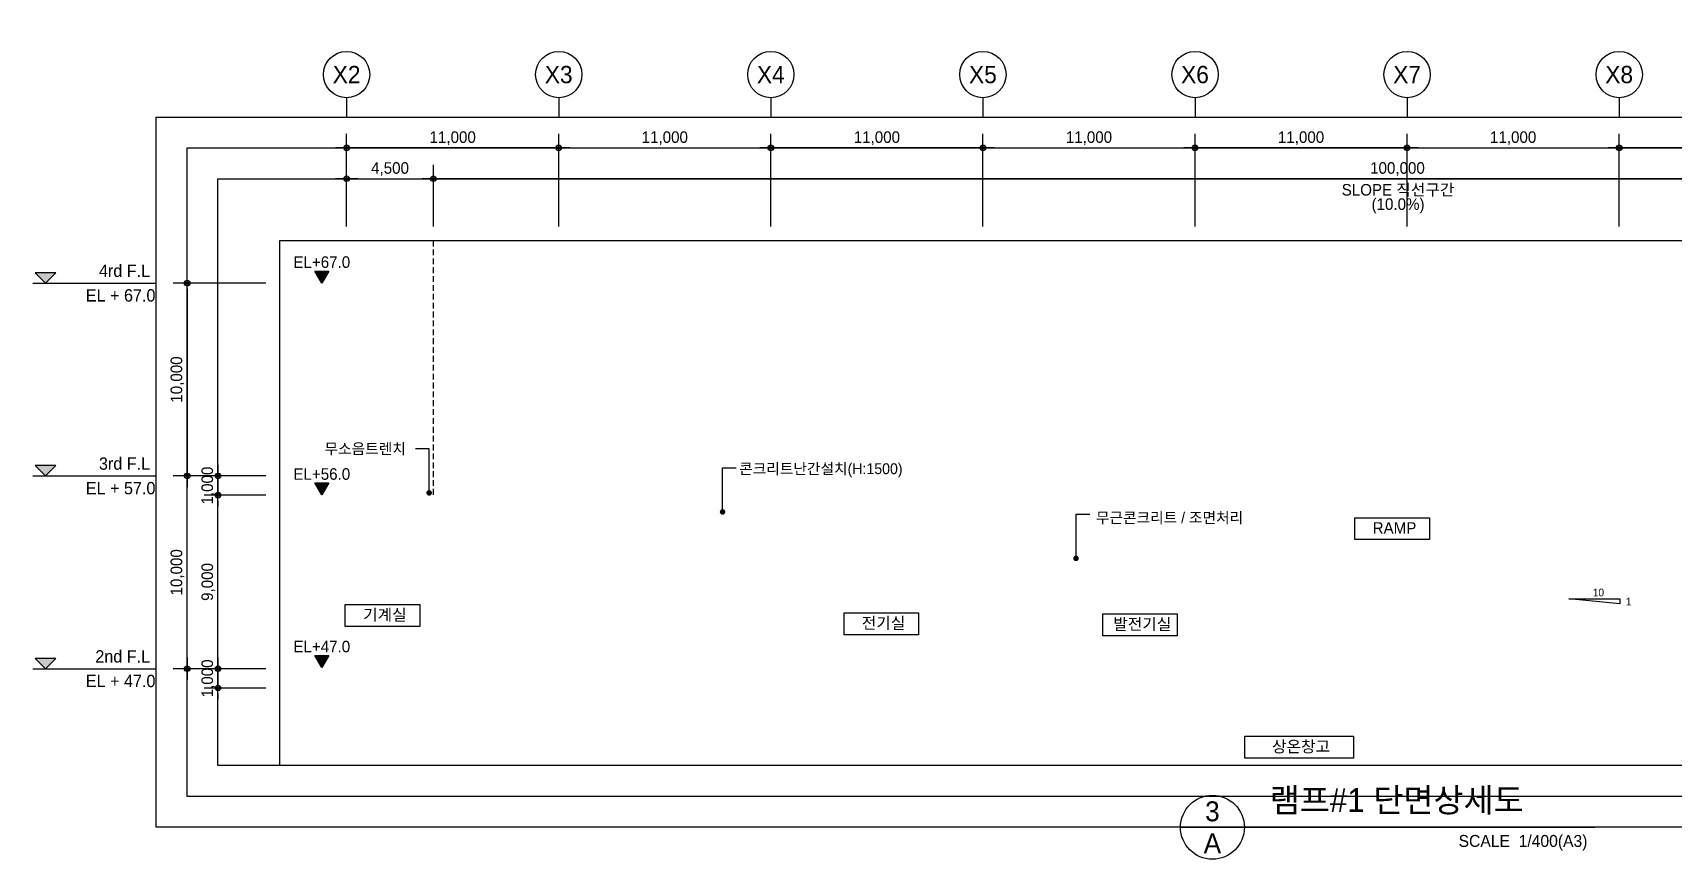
# Model space of a CAD drawing. Header units: millimetres. Extents: x 7703 to 162544, y 5826 to 112359.
# Drawn here: x 7703 to 92780, y 6283 to 49145 of the extents above; entities that cross this region are included whole.
import ezdxf
from ezdxf.enums import TextEntityAlignment as Align
from ezdxf.xclip import XClip

# ---------------------------------------------------------------- set-up
doc = ezdxf.new("R2010")
doc.units = ezdxf.units.MM
doc.header["$XCLIPFRAME"] = 2
doc.linetypes.add('CEN', pattern=[35, 30, -2, 1, -2])
doc.linetypes.add('HID', pattern=[2.3, 1.5, -0.8])
for name, color, linetype in [('$ZCDB_AUDIT_GENERATED_600D18', 7, 'Continuous'), ('4A.TEC CEN', 1, 'CEN'), ('4A.TEC DIM 1', 7, 'Continuous'), ('4A.TEC TEXT', 7, 'Continuous'), ('4A.TEC TEXT 2', 3, 'Continuous'), ('4A.TEC 심볼', 7, 'Continuous'), ('ROM', 7, 'Continuous'), ('TEX', 3, 'Continuous'), ('TEXT', 7, 'Continuous'), ('㈜SE&C TEXT', 7, 'Continuous'), ('㈜SE&C TEXT 1', 3, 'Continuous'), ('㈜SE&C 벽체 3', 4, 'Continuous'), ('㈜SE&C 심볼', 7, 'Continuous')]:
    doc.layers.add(name, color=color, linetype=linetype)
doc.layers.add('DEFPOINT', color=135, linetype='Continuous', plot=False)
doc.styles.add('ARTINT-A1.$0$돋움', font='')
doc.styles.add('GHS', font='malgun.ttf')
doc.styles.add('나눔고딕', font='')
doc.styles.add('돋움', font='')
doc.styles.add('돋음체', font='')
doc.styles.add('울릉도L', font='')
doc.styles.get('ARTINT-A1.$0$돋움').set_extended_font_data('Dotum')
doc.styles.get('나눔고딕').set_extended_font_data('Dotum')
doc.styles.get('돋움').set_extended_font_data('Dotum')
doc.styles.get('돋음체').set_extended_font_data('Dotum')
doc.styles.get('울릉도L').set_extended_font_data('Dotum')
doc.dimstyles.new('DIM_600(외부치수)', dxfattribs={"dimscale": 400, "dimtxt": 3.3, "dimasz": 1, "dimexe": 2, "dimexo": 2, "dimgap": 1, "dimtad": 1, "dimdec": 0, "dimdsep": 46, "dimlunit": 6, "dimtxsty": '나눔고딕', "dimblk1": 'DIMDOT', "dimblk2": 'DIMDOT', "dimsah": 1, "dimcen": 2.5, "dimdle": 1.5, "dimclrd": 8, "dimclre": 8, "dimclrt": 3, "dimadec": 0, "dimazin": 0, "dimtfac": 1, "dimtdec": 0, "dimtix": 1, "dimtmove": 2, "dimatfit": 3, "dimldrblk": 'DIMDOT', "dimfxl": 1, "dimtvp": 1, "dimtolj": 1, "dimtzin": 0, "dimarcsym": 0})

# ---------------------------------------------------------------- blocks, each defined once
blk = doc.blocks.new('dwgFD3B')
at = {"layer": '4A.TEC CEN', "color": 250, "ltscale": 500}
for points, elevation in [([(182307.63, -39163.16), (182307.63, -267000)], -3333.33), ([(193307.63, -39163.16), (193307.63, -267000)], -3333.33), ([(204307.63, -39163.16), (204307.63, -267000)], 1666.22), ([(215307.63, -39163.16), (215307.63, -267000)], 1666.22), ([(226307.63, -39163.16), (226307.63, -267000)], 1666.22), ([(237307.63, -39163.16), (237307.63, -267000)], 1666.22), ([(248307.63, -39163.16), (248307.63, -267000)], 1666.22)]:
    blk.add_lwpolyline(points, dxfattribs=dict(at, elevation=elevation))
blk = doc.blocks.new('DIMDOT')
at = {"color": 0}
blk.add_line((-2, 0), (2, 0), dxfattribs=at)
for radius in [0.5, 0.25]:
    blk.add_circle((0, 0), radius, dxfattribs=at)
blk = doc.blocks.new('*D54')
at = {"layer": '$ZCDB_AUDIT_GENERATED_600D18', "color": 8, "lineweight": -2, "transparency": 16777216}
for p, q in [((19787, 36161), (14987, 36161)), ((15707, 35873), (15707, 26449)), ((19787, 26161), (14987, 26161))]:
    blk.add_line(p, q, dxfattribs=at)
at = {"layer": 'Defpoints', "color": 0, "transparency": 16777216}
for p in [(20507, 36161), (15707, 26161), (20507, 26161)]:
    blk.add_point(p, dxfattribs=at)
at = {"layer": '$ZCDB_AUDIT_GENERATED_600D18', "color": 8, "lineweight": -2, "transparency": 16777216, "xscale": 288, "yscale": 288, "zscale": 288}
for p, rotation in [((15707, 36161), 90), ((15707, 26161), 270)]:
    blk.add_blockref('DIMDOT', p, dxfattribs=dict(at, rotation=rotation))
at = {"layer": '$ZCDB_AUDIT_GENERATED_600D18', "color": 3, "transparency": 16777216, "insert": (15205, 31161), "char_height": 600, "attachment_point": 5, "rotation": 90, "style": '나눔고딕'}
blk.add_mtext('\\A1;10,000', dxfattribs=at)
blk = doc.blocks.new('*D55')
at = {"layer": '$ZCDB_AUDIT_GENERATED_600D18', "color": 8, "lineweight": -2, "transparency": 16777216}
for p, q in [((17307, 26449), (17307, 26737)), ((19787, 26161), (16587, 26161)), ((17307, 26161), (17307, 25161)), ((19787, 25161), (16587, 25161)), ((17307, 24873), (17307, 24585))]:
    blk.add_line(p, q, dxfattribs=at)
at = {"layer": 'Defpoints', "color": 0, "transparency": 16777216}
for p in [(20507, 26161), (17307, 25161), (20507, 25161)]:
    blk.add_point(p, dxfattribs=at)
at = {"layer": '$ZCDB_AUDIT_GENERATED_600D18', "color": 8, "lineweight": -2, "transparency": 16777216, "xscale": 288, "yscale": 288, "zscale": 288}
for p, rotation in [((17307, 26161), 270), ((17307, 25161), 90)]:
    blk.add_blockref('DIMDOT', p, dxfattribs=dict(at, rotation=rotation))
at = {"layer": '$ZCDB_AUDIT_GENERATED_600D18', "color": 3, "transparency": 16777216, "insert": (16805, 25661), "char_height": 600, "attachment_point": 5, "rotation": 90, "style": '나눔고딕'}
blk.add_mtext('\\A1;1,000', dxfattribs=at)
blk = doc.blocks.new('*D56')
at = {"layer": '$ZCDB_AUDIT_GENERATED_600D18', "color": 8, "lineweight": -2, "transparency": 16777216}
for p, q in [((19787, 26161), (14987, 26161)), ((15707, 16449), (15707, 25873)), ((19787, 16161), (14987, 16161))]:
    blk.add_line(p, q, dxfattribs=at)
at = {"layer": 'Defpoints', "color": 0, "transparency": 16777216}
for p in [(15707, 26161), (20507, 26161), (20507, 16161)]:
    blk.add_point(p, dxfattribs=at)
at = {"layer": '$ZCDB_AUDIT_GENERATED_600D18', "color": 8, "lineweight": -2, "transparency": 16777216, "xscale": 288, "yscale": 288, "zscale": 288}
for p, rotation in [((15707, 26161), 90), ((15707, 16161), 270)]:
    blk.add_blockref('DIMDOT', p, dxfattribs=dict(at, rotation=rotation))
at = {"layer": '$ZCDB_AUDIT_GENERATED_600D18', "color": 3, "transparency": 16777216, "insert": (15205, 21161), "char_height": 600, "attachment_point": 5, "rotation": 90, "style": '나눔고딕'}
blk.add_mtext('\\A1;10,000', dxfattribs=at)
blk = doc.blocks.new('*D57')
at = {"layer": '$ZCDB_AUDIT_GENERATED_600D18', "color": 8, "lineweight": -2, "transparency": 16777216}
for p, q in [((19787, 25161), (16587, 25161)), ((17307, 16449), (17307, 24873)), ((19787, 16161), (16587, 16161))]:
    blk.add_line(p, q, dxfattribs=at)
at = {"layer": 'Defpoints', "color": 0, "transparency": 16777216}
for p in [(17307, 25161), (20507, 25161), (20507, 16161)]:
    blk.add_point(p, dxfattribs=at)
at = {"layer": '$ZCDB_AUDIT_GENERATED_600D18', "color": 8, "lineweight": -2, "transparency": 16777216, "xscale": 288, "yscale": 288, "zscale": 288}
for p, rotation in [((17307, 25161), 90), ((17307, 16161), 270)]:
    blk.add_blockref('DIMDOT', p, dxfattribs=dict(at, rotation=rotation))
at = {"layer": '$ZCDB_AUDIT_GENERATED_600D18', "color": 3, "transparency": 16777216, "insert": (16805, 20661), "char_height": 600, "attachment_point": 5, "rotation": 90, "style": '나눔고딕'}
blk.add_mtext('\\A1;9,000', dxfattribs=at)
blk = doc.blocks.new('*D58')
at = {"layer": '$ZCDB_AUDIT_GENERATED_600D18', "color": 8, "lineweight": -2, "transparency": 16777216}
for p, q in [((17307, 16449), (17307, 16737)), ((19787, 16161), (16587, 16161)), ((17307, 16161), (17307, 15161)), ((19787, 15161), (16587, 15161)), ((17307, 14873), (17307, 14585))]:
    blk.add_line(p, q, dxfattribs=at)
at = {"layer": 'Defpoints', "color": 0, "transparency": 16777216}
for p in [(20507, 16161), (17307, 15161), (20507, 15161)]:
    blk.add_point(p, dxfattribs=at)
at = {"layer": '$ZCDB_AUDIT_GENERATED_600D18', "color": 8, "lineweight": -2, "transparency": 16777216, "xscale": 288, "yscale": 288, "zscale": 288}
for p, rotation in [((17307, 16161), 270), ((17307, 15161), 90)]:
    blk.add_blockref('DIMDOT', p, dxfattribs=dict(at, rotation=rotation))
at = {"layer": '$ZCDB_AUDIT_GENERATED_600D18', "color": 3, "transparency": 16777216, "insert": (16805, 15661), "char_height": 600, "attachment_point": 5, "rotation": 90, "style": '나눔고딕'}
blk.add_mtext('\\A1;1,000', dxfattribs=at)
blk = doc.blocks.new('*D111')
at = {"layer": '$ZCDB_AUDIT_GENERATED_600D18', "color": 8, "lineweight": -2, "transparency": 16777216}
for p, q in [((23980, 39097), (23980, 42297)), ((28480, 39097), (28480, 42297)), ((24268, 41577), (28192, 41577))]:
    blk.add_line(p, q, dxfattribs=at)
at = {"layer": 'Defpoints', "color": 0, "transparency": 16777216}
for p in [(28480, 41577), (23980, 38377), (28480, 38377)]:
    blk.add_point(p, dxfattribs=at)
at = {"layer": '$ZCDB_AUDIT_GENERATED_600D18', "color": 8, "lineweight": -2, "transparency": 16777216, "xscale": 288, "yscale": 288, "zscale": 288, "rotation": 180}
blk.add_blockref('DIMDOT', (23980, 41577), dxfattribs=at)
at = {"layer": '$ZCDB_AUDIT_GENERATED_600D18', "color": 8, "lineweight": -2, "transparency": 16777216, "xscale": 288, "yscale": 288, "zscale": 288}
blk.add_blockref('DIMDOT', (28480, 41577), dxfattribs=at)
at = {"layer": '$ZCDB_AUDIT_GENERATED_600D18', "color": 3, "transparency": 16777216, "insert": (26230, 42079), "char_height": 600, "attachment_point": 5, "style": '나눔고딕'}
blk.add_mtext('\\A1;4,500', dxfattribs=at)
blk = doc.blocks.new('*D112')
at = {"layer": '$ZCDB_AUDIT_GENERATED_600D18', "color": 8, "lineweight": -2, "transparency": 16777216}
for p, q in [((23980, 39097), (23980, 43897)), ((34980, 39097), (34980, 43897)), ((34692, 43177), (24268, 43177))]:
    blk.add_line(p, q, dxfattribs=at)
at = {"layer": 'Defpoints', "color": 0, "transparency": 16777216}
for p in [(23980, 43177), (23980, 38377), (34980, 38377)]:
    blk.add_point(p, dxfattribs=at)
at = {"layer": '$ZCDB_AUDIT_GENERATED_600D18', "color": 8, "lineweight": -2, "transparency": 16777216, "xscale": 288, "yscale": 288, "zscale": 288, "rotation": 180}
blk.add_blockref('DIMDOT', (23980, 43177), dxfattribs=at)
at = {"layer": '$ZCDB_AUDIT_GENERATED_600D18', "color": 8, "lineweight": -2, "transparency": 16777216, "xscale": 288, "yscale": 288, "zscale": 288}
blk.add_blockref('DIMDOT', (34980, 43177), dxfattribs=at)
at = {"layer": '$ZCDB_AUDIT_GENERATED_600D18', "color": 3, "transparency": 16777216, "insert": (29480, 43679), "char_height": 600, "attachment_point": 5, "style": '나눔고딕'}
blk.add_mtext('\\A1;11,000', dxfattribs=at)
blk = doc.blocks.new('*D113')
at = {"layer": '$ZCDB_AUDIT_GENERATED_600D18', "color": 8, "lineweight": -2, "transparency": 16777216}
for p, q in [((34980, 39097), (34980, 43897)), ((45980, 39097), (45980, 43897)), ((35268, 43177), (45692, 43177))]:
    blk.add_line(p, q, dxfattribs=at)
at = {"layer": 'Defpoints', "color": 0, "transparency": 16777216}
for p in [(45980, 43177), (34980, 38377), (45980, 38377)]:
    blk.add_point(p, dxfattribs=at)
at = {"layer": '$ZCDB_AUDIT_GENERATED_600D18', "color": 8, "lineweight": -2, "transparency": 16777216, "xscale": 288, "yscale": 288, "zscale": 288, "rotation": 180}
blk.add_blockref('DIMDOT', (34980, 43177), dxfattribs=at)
at = {"layer": '$ZCDB_AUDIT_GENERATED_600D18', "color": 8, "lineweight": -2, "transparency": 16777216, "xscale": 288, "yscale": 288, "zscale": 288}
blk.add_blockref('DIMDOT', (45980, 43177), dxfattribs=at)
at = {"layer": '$ZCDB_AUDIT_GENERATED_600D18', "color": 3, "transparency": 16777216, "insert": (40480, 43679), "char_height": 600, "attachment_point": 5, "style": '나눔고딕'}
blk.add_mtext('\\A1;11,000', dxfattribs=at)
blk = doc.blocks.new('*D105')
at = {"layer": '$ZCDB_AUDIT_GENERATED_600D18', "color": 8, "lineweight": -2, "transparency": 16777216}
for p, q in [((45980, 39097), (45980, 43897)), ((56980, 39097), (56980, 43897)), ((56692, 43177), (46268, 43177))]:
    blk.add_line(p, q, dxfattribs=at)
at = {"layer": 'Defpoints', "color": 0, "transparency": 16777216}
for p in [(45980, 43177), (45980, 38377), (56980, 38377)]:
    blk.add_point(p, dxfattribs=at)
at = {"layer": '$ZCDB_AUDIT_GENERATED_600D18', "color": 8, "lineweight": -2, "transparency": 16777216, "xscale": 288, "yscale": 288, "zscale": 288, "rotation": 180}
blk.add_blockref('DIMDOT', (45980, 43177), dxfattribs=at)
at = {"layer": '$ZCDB_AUDIT_GENERATED_600D18', "color": 8, "lineweight": -2, "transparency": 16777216, "xscale": 288, "yscale": 288, "zscale": 288}
blk.add_blockref('DIMDOT', (56980, 43177), dxfattribs=at)
at = {"layer": '$ZCDB_AUDIT_GENERATED_600D18', "color": 3, "transparency": 16777216, "insert": (51480, 43679), "char_height": 600, "attachment_point": 5, "style": '나눔고딕'}
blk.add_mtext('\\A1;11,000', dxfattribs=at)
blk = doc.blocks.new('*D106')
at = {"layer": '$ZCDB_AUDIT_GENERATED_600D18', "color": 8, "lineweight": -2, "transparency": 16777216}
for p, q in [((56980, 39097), (56980, 43897)), ((67980, 39097), (67980, 43897)), ((57268, 43177), (67692, 43177))]:
    blk.add_line(p, q, dxfattribs=at)
at = {"layer": 'Defpoints', "color": 0, "transparency": 16777216}
for p in [(67980, 43177), (56980, 38377), (67980, 38377)]:
    blk.add_point(p, dxfattribs=at)
at = {"layer": '$ZCDB_AUDIT_GENERATED_600D18', "color": 8, "lineweight": -2, "transparency": 16777216, "xscale": 288, "yscale": 288, "zscale": 288, "rotation": 180}
blk.add_blockref('DIMDOT', (56980, 43177), dxfattribs=at)
at = {"layer": '$ZCDB_AUDIT_GENERATED_600D18', "color": 8, "lineweight": -2, "transparency": 16777216, "xscale": 288, "yscale": 288, "zscale": 288}
blk.add_blockref('DIMDOT', (67980, 43177), dxfattribs=at)
at = {"layer": '$ZCDB_AUDIT_GENERATED_600D18', "color": 3, "transparency": 16777216, "insert": (62480, 43679), "char_height": 600, "attachment_point": 5, "style": '나눔고딕'}
blk.add_mtext('\\A1;11,000', dxfattribs=at)
blk = doc.blocks.new('*D107')
at = {"layer": '$ZCDB_AUDIT_GENERATED_600D18', "color": 8, "lineweight": -2, "transparency": 16777216}
for p, q in [((67980, 39097), (67980, 43897)), ((78980, 39097), (78980, 43897)), ((78692, 43177), (68268, 43177))]:
    blk.add_line(p, q, dxfattribs=at)
at = {"layer": 'Defpoints', "color": 0, "transparency": 16777216}
for p in [(67980, 43177), (67980, 38377), (78980, 38377)]:
    blk.add_point(p, dxfattribs=at)
at = {"layer": '$ZCDB_AUDIT_GENERATED_600D18', "color": 8, "lineweight": -2, "transparency": 16777216, "xscale": 288, "yscale": 288, "zscale": 288, "rotation": 180}
blk.add_blockref('DIMDOT', (67980, 43177), dxfattribs=at)
at = {"layer": '$ZCDB_AUDIT_GENERATED_600D18', "color": 8, "lineweight": -2, "transparency": 16777216, "xscale": 288, "yscale": 288, "zscale": 288}
blk.add_blockref('DIMDOT', (78980, 43177), dxfattribs=at)
at = {"layer": '$ZCDB_AUDIT_GENERATED_600D18', "color": 3, "transparency": 16777216, "insert": (73480, 43679), "char_height": 600, "attachment_point": 5, "style": '나눔고딕'}
blk.add_mtext('\\A1;11,000', dxfattribs=at)
blk = doc.blocks.new('*D108')
at = {"layer": '$ZCDB_AUDIT_GENERATED_600D18', "color": 8, "lineweight": -2, "transparency": 16777216}
for p, q in [((78980, 39097), (78980, 43897)), ((89980, 39097), (89980, 43897)), ((79268, 43177), (89692, 43177))]:
    blk.add_line(p, q, dxfattribs=at)
at = {"layer": 'Defpoints', "color": 0, "transparency": 16777216}
for p in [(89980, 43177), (78980, 38377), (89980, 38377)]:
    blk.add_point(p, dxfattribs=at)
at = {"layer": '$ZCDB_AUDIT_GENERATED_600D18', "color": 8, "lineweight": -2, "transparency": 16777216, "xscale": 288, "yscale": 288, "zscale": 288, "rotation": 180}
blk.add_blockref('DIMDOT', (78980, 43177), dxfattribs=at)
at = {"layer": '$ZCDB_AUDIT_GENERATED_600D18', "color": 8, "lineweight": -2, "transparency": 16777216, "xscale": 288, "yscale": 288, "zscale": 288}
blk.add_blockref('DIMDOT', (89980, 43177), dxfattribs=at)
at = {"layer": '$ZCDB_AUDIT_GENERATED_600D18', "color": 3, "transparency": 16777216, "insert": (84480, 43679), "char_height": 600, "attachment_point": 5, "style": '나눔고딕'}
blk.add_mtext('\\A1;11,000', dxfattribs=at)
blk = doc.blocks.new('*D109')
at = {"layer": '$ZCDB_AUDIT_GENERATED_600D18', "color": 8, "lineweight": -2, "transparency": 16777216}
for p, q in [((89980, 39097), (89980, 43897)), ((100980, 39097), (100980, 43897)), ((100692, 43177), (90268, 43177))]:
    blk.add_line(p, q, dxfattribs=at)
at = {"layer": 'Defpoints', "color": 0, "transparency": 16777216}
for p in [(89980, 43177), (89980, 38377), (100980, 38377)]:
    blk.add_point(p, dxfattribs=at)
at = {"layer": '$ZCDB_AUDIT_GENERATED_600D18', "color": 8, "lineweight": -2, "transparency": 16777216, "xscale": 288, "yscale": 288, "zscale": 288, "rotation": 180}
blk.add_blockref('DIMDOT', (89980, 43177), dxfattribs=at)
at = {"layer": '$ZCDB_AUDIT_GENERATED_600D18', "color": 8, "lineweight": -2, "transparency": 16777216, "xscale": 288, "yscale": 288, "zscale": 288}
blk.add_blockref('DIMDOT', (100980, 43177), dxfattribs=at)
at = {"layer": '$ZCDB_AUDIT_GENERATED_600D18', "color": 3, "transparency": 16777216, "insert": (95480, 43679), "char_height": 600, "attachment_point": 5, "style": '나눔고딕'}
blk.add_mtext('\\A1;11,000', dxfattribs=at)
blk = doc.blocks.new('ccs122')
at = {"layer": '4A.TEC 심볼'}
blk.add_line((0, 8), (0, 3), dxfattribs=at)
blk.add_circle((0, 14), 6, dxfattribs=at)
at = {"layer": '4A.TEC TEXT 2', "color": 3, "style": 'GHS'}
blk.add_attdef('NO', text='', height=4.5, dxfattribs=at).set_placement((-0.01, 14.02), align=Align.MIDDLE_CENTER)
blk = doc.blocks.new('*D110')
at = {"layer": '$ZCDB_AUDIT_GENERATED_600D18', "color": 8, "lineweight": -2, "transparency": 16777216}
for p, q in [((28480, 39097), (28480, 42297)), ((128480, 39097), (128480, 42297)), ((128192, 41577), (28768, 41577))]:
    blk.add_line(p, q, dxfattribs=at)
at = {"layer": 'Defpoints', "color": 0, "transparency": 16777216}
for p in [(28480, 41577), (28480, 38377), (128480, 38377)]:
    blk.add_point(p, dxfattribs=at)
at = {"layer": '$ZCDB_AUDIT_GENERATED_600D18', "color": 8, "lineweight": -2, "transparency": 16777216, "xscale": 288, "yscale": 288, "zscale": 288, "rotation": 180}
blk.add_blockref('DIMDOT', (28480, 41577), dxfattribs=at)
at = {"layer": '$ZCDB_AUDIT_GENERATED_600D18', "color": 8, "lineweight": -2, "transparency": 16777216, "xscale": 288, "yscale": 288, "zscale": 288}
blk.add_blockref('DIMDOT', (128480, 41577), dxfattribs=at)
at = {"layer": '$ZCDB_AUDIT_GENERATED_600D18', "color": 3, "transparency": 16777216, "insert": (78480, 42079), "char_height": 600, "attachment_point": 5, "style": '나눔고딕'}
blk.add_mtext('\\A1;100,000', dxfattribs=at)

msp = doc.modelspace()

# ---------------------------------------------------------------- hatches: boundary and pattern name
at = {"layer": '㈜SE&C 심볼'}
for points in [[(7824.23, 36695.21), (8357.95, 36161.5), (8891.66, 36695.21)], [(22690.59, 36166.1), (22331.9, 36787.38), (23049.29, 36787.38)], [(7824.23, 26695.21), (8357.95, 26161.5), (8891.66, 26695.21)], [(22690.59, 25175.22), (22331.9, 25796.49), (23049.29, 25796.49)], [(7824.23, 16695.21), (8357.95, 16161.5), (8891.66, 16695.21)], [(22690.59, 16227.74), (22331.9, 16849.02), (23049.29, 16849.02)]]:
    msp.add_hatch(color=256, dxfattribs=at).paths.add_polyline_path(points)

# ---------------------------------------------------------------- linework, layer by layer
for points in [[(76276.69, 23992.42), (80140.02, 23992.42), (80140.02, 22859.08), (76276.69, 22859.08)], [(87371.9, 19790.01), (90011.9, 19790.01), (90011.9, 19526.01)], [(23911.38, 19489.65), (27774.71, 19489.65), (27774.71, 18356.32), (23911.38, 18356.32)], [(49776.76, 19059.7), (53640.1, 19059.7), (53640.1, 17926.36), (49776.76, 17926.36)], [(63194.43, 19005.51), (67057.76, 19005.51), (67057.76, 17872.17), (63194.43, 17872.17)]]:
    msp.add_lwpolyline(points, close=True)
at = {"layer": '4A.TEC 심볼', "linetype": 'HID', "ltscale": 200}
msp.add_line((28480, 25183.87, 5000), (28480, 38376.94, 5000), dxfattribs=at)
at = {"layer": '4A.TEC 심볼'}
msp.add_line((67227.08, 7939.01, 0.45), (88721.92, 7939.01, 0.45), dxfattribs=at)
msp.add_circle((68883.08, 7939.01, 0.45), 1656, dxfattribs=at)
at = {"layer": 'DEFPOINT', "elevation": 0.45}
for points in [[(14107.36, 44776.94), (141841.64, 44776.94), (141841.64, 7939.01), (14107.36, 7939.01)], [(15707.36, 43176.94), (140241.64, 43176.94), (140241.64, 9539.01), (15707.36, 9539.01)], [(17307.36, 41576.94), (138641.64, 41576.94), (138641.64, 11139.01), (17307.36, 11139.01)], [(20507.36, 38376.94), (138641.64, 38376.94), (138641.64, 11139.01), (20507.36, 11139.01)]]:
    msp.add_lwpolyline(points, close=True, dxfattribs=at)
at = {"layer": 'ROM', "color": 0, "linetype": 'Continuous'}
msp.add_lwpolyline([(70571.38, 12655.98), (76205.31, 12655.98), (76205.31, 11522.65), (70571.38, 11522.65)], close=True, dxfattribs=at)
at = {"layer": 'TEX', "color": 1}
msp.add_lwpolyline([(28258.93, 25284.17), (28258.93, 27571.54), (27547.33, 27571.54)], dxfattribs=at)
at = {"layer": 'TEX', "color": 1, "elevation": 20845.48}
for points in [[(43477.21, 24295.66), (43477.21, 26583.03), (44188.82, 26583.03)], [(61808.86, 21886.69), (61808.86, 24174.07), (62520.47, 24174.07)]]:
    msp.add_lwpolyline(points, dxfattribs=at)
at = {"layer": '㈜SE&C TEXT', "color": 1, "const_width": 143.46}
msp.add_lwpolyline([(28330.67, 25284.17, 1), (28187.2, 25284.17, 1)], format="xyb", close=True, dxfattribs=at)
at = {"layer": '㈜SE&C TEXT', "color": 1, "const_width": 143.46, "elevation": 20845.48}
for points in [[(43405.48, 24295.66, -1), (43548.94, 24295.66, -1)], [(61737.13, 21886.69, -1), (61880.6, 21886.69, -1)]]:
    msp.add_lwpolyline(points, format="xyb", close=True, dxfattribs=at)
at = {"layer": '㈜SE&C 벽체 3', "color": 252}
for points in [[(22690.59, 36166.1), (22331.9, 36787.38), (23049.29, 36787.38), (22690.59, 36166.1)], [(22690.59, 25175.22), (22331.9, 25796.49), (23049.29, 25796.49), (22690.59, 25175.22)], [(22690.59, 16227.74), (22331.9, 16849.02), (23049.29, 16849.02), (22690.59, 16227.74)]]:
    msp.add_lwpolyline(points, close=True, dxfattribs=at)
at = {"layer": '㈜SE&C 심볼'}
for p, q in [((7702.78, 36161.5, 0.45), (14107.36, 36161.5, 0.45)), ((7702.78, 26161.5, 0.45), (14107.36, 26161.5, 0.45)), ((7702.78, 16161.5, 0.45), (14107.36, 16161.5, 0.45))]:
    msp.add_line(p, q, dxfattribs=at)
at = {"layer": '㈜SE&C 심볼', "elevation": -29364.49}
for points in [[(8357.95, 36161.5), (8891.66, 36695.21), (7824.23, 36695.21), (8357.95, 36161.5)], [(8357.95, 26161.5), (8891.66, 26695.21), (7824.23, 26695.21), (8357.95, 26161.5)], [(8357.95, 16161.5), (8891.66, 16695.21), (7824.23, 16695.21), (8357.95, 16161.5)]]:
    msp.add_lwpolyline(points, dxfattribs=at)

# ---------------------------------------------------------------- block references
ref = msp.add_blockref('dwgFD3B', (-158327.62, 192502.33, -1666.22))
XClip(ref).set_block_clipping_path([(178834.9882803559, -107325.3934597969), (293769.2634297609, -89943.7727487087)])
ref = msp.add_blockref('dwgFD3B', (-158327.62, 162418.28, -1666.22))
XClip(ref).set_block_clipping_path([(178834.9882803559, -107449.8984391089), (293769.2634297609, -90068.2777280209)])
at = {"layer": '4A.TEC 심볼'}
ref = msp.add_blockref('ccs122', (23980, 44176.94, 0.9), dxfattribs=dict(at, xscale=199.9999990998733, yscale=199.9999990998733, zscale=199.9999990998733))
ref.add_attrib('NO', 'X2', dxfattribs={"layer": '0', "color": 3, "height": 900, "style": '울릉도L'}).set_placement((23978.77, 46980.52, -3332.43), align=Align.MIDDLE_CENTER)
ref = msp.add_blockref('ccs122', (34980, 44176.94, 5000.45), dxfattribs=dict(at, xscale=199.9999990998733, yscale=199.9999990998733, zscale=199.9999990998733))
ref.add_attrib('NO', 'X3', dxfattribs={"layer": '0', "color": 3, "height": 900, "style": '울릉도L'}).set_placement((34978.77, 46980.52, 1667.12), align=Align.MIDDLE_CENTER)
ref = msp.add_blockref('ccs122', (45980, 44176.94, 5000.45), dxfattribs=dict(at, xscale=199.9999990998733, yscale=199.9999990998733, zscale=199.9999990998733))
ref.add_attrib('NO', 'X4', dxfattribs={"layer": '0', "color": 3, "height": 900, "style": '울릉도L'}).set_placement((45978.77, 46980.52, 1667.12), align=Align.MIDDLE_CENTER)
ref = msp.add_blockref('ccs122', (56980, 44176.94, 5000.45), dxfattribs=dict(at, xscale=199.9999990998733, yscale=199.9999990998733, zscale=199.9999990998733))
ref.add_attrib('NO', 'X5', dxfattribs={"layer": '0', "color": 3, "height": 900, "style": '울릉도L'}).set_placement((56978.77, 46980.52, 1667.12), align=Align.MIDDLE_CENTER)
ref = msp.add_blockref('ccs122', (67980, 44176.94, 5000.45), dxfattribs=dict(at, xscale=199.9999990998733, yscale=199.9999990998733, zscale=199.9999990998733))
ref.add_attrib('NO', 'X6', dxfattribs={"layer": '0', "color": 3, "height": 900, "style": '울릉도L'}).set_placement((67978.77, 46980.52, 1667.12), align=Align.MIDDLE_CENTER)
ref = msp.add_blockref('ccs122', (78980, 44176.94, 5000.45), dxfattribs=dict(at, xscale=199.9999990998733, yscale=199.9999990998733, zscale=199.9999990998733))
ref.add_attrib('NO', 'X7', dxfattribs={"layer": '0', "color": 3, "height": 900, "style": '울릉도L'}).set_placement((78978.77, 46980.52, 1667.12), align=Align.MIDDLE_CENTER)
ref = msp.add_blockref('ccs122', (89980, 44176.94, 5000.45), dxfattribs=dict(at, xscale=199.9999990998733, yscale=199.9999990998733, zscale=199.9999990998733))
ref.add_attrib('NO', 'X8', dxfattribs={"layer": '0', "color": 3, "height": 900, "style": '울릉도L'}).set_placement((89978.77, 46980.52, 1667.12), align=Align.MIDDLE_CENTER)

# ---------------------------------------------------------------- texts
at = {"layer": '4A.TEC DIM 1', "color": 3, "style": '돋음체'}
for s, p in [('10', (88613.32, 19914.1)), ('1', (90322.09, 19444.1))]:
    msp.add_text(s, height=400, dxfattribs=at).set_placement(p)
at = {"layer": '4A.TEC DIM 1', "color": 3, "char_height": 600, "attachment_point": 5, "style": '돋음체'}
for s, insert in [('{\\A1;SLOPE 직선구간}', (78510.21, 40970.14, 0.45)), ('\\A1;(10.0%)', (78510.21, 40170.14, 0.45))]:
    msp.add_mtext(s, dxfattribs=dict(at, insert=insert))
at = {"layer": '4A.TEC TEXT', "style": '돋움'}
for s, p in [('무소음트렌치', (22832.16, 27571.54, 0)), ('콘크리트난간설치(H:1500)', (44339.85, 26536.01)), ('무근콘크리트 / 조면처리', (62841.5, 23997.05))]:
    msp.add_text(s, height=560, dxfattribs=at).set_placement(p, align=Align.MIDDLE_LEFT)
at = {"layer": '4A.TEC TEXT 2', "color": 3, "style": '나눔고딕'}
msp.add_text('램프#1 단면상세도', height=1242, dxfattribs=at).set_placement((71854.64, 8353.01, 0.45), align=Align.BOTTOM_LEFT)
for s, p in [('3', (68883.08, 8767.01, 0.45)), ('A', (68883.08, 7111.01, 0.45))]:
    msp.add_text(s, height=1035, dxfattribs=at).set_placement(p, align=Align.MIDDLE)
msp.add_text('SCALE  1/400(A3)', height=621, dxfattribs=at).set_placement((88333.11, 6732.45, 0.45), align=Align.BOTTOM_RIGHT)
at = {"layer": 'TEXT', "style": '돋움'}
for s, p in [('RAMP', (78326.3, 23462.4)), ('기계실', (25961, 18959.64)), ('전기실', (51826.38, 18529.68)), ('발전기실', (65244.04, 18475.49)), ('상온창고', (73477.76, 12125.96))]:
    msp.add_text(s, height=600, dxfattribs=at).set_placement(p, align=Align.MIDDLE_CENTER)
at = {"layer": '㈜SE&C TEXT 1', "style": '돋움'}
for s, p in [('EL+67.0', (22690.59, 36951.84)), ('EL+56.0', (22690.59, 25960.95)), ('EL+47.0', (22690.59, 17013.48))]:
    msp.add_text(s, height=600.011, dxfattribs=at).set_placement(p, align=Align.CENTER)
at = {"layer": '㈜SE&C 심볼', "style": 'ARTINT-A1.$0$돋움'}
for s, p in [('4rd F.L', (13787.14, 36481.73, 0.45)), ('EL + 67.0', (14062.5, 35207.37, 0.45)), ('3rd F.L', (13787.14, 26481.73, 0.45)), ('EL + 57.0', (14062.5, 25207.37, 0.45)), ('2nd F.L', (13787.14, 16481.73, 0.45)), ('EL + 47.0', (14062.5, 15207.37, 0.45))]:
    msp.add_text(s, height=640.458, dxfattribs=at).set_placement(p, align=Align.RIGHT)

# ---------------------------------------------------------------- dimensions: what is measured, and where the dimension line sits
at = {"layer": '$ZCDB_AUDIT_GENERATED_600D18'}
for base, p1, p2, angle, picture, middle in [((23980, 43176.94, -4999.1), (34980, 38376.94, -4999.1), (23980, 38376.94, -4999.1), 180, '*D112', (29480, 43679.15, -4999.1)), ((45980, 43176.94, 0.45), (56980, 38376.94, 0.45), (45980, 38376.94, 0.45), 180, '*D105', (51480, 43679.15, 0.45)), ((67980, 43176.94, 0.45), (78980, 38376.94, 0.45), (67980, 38376.94, 0.45), 180, '*D107', (73480, 43679.15, 0.45)), ((89980, 43176.94, 0.45), (100980, 38376.94, 0.45), (89980, 38376.94, 0.45), 180, '*D109', (95480, 43679.15, 0.45)), ((28480, 41576.94, -4999.1), (128480, 38376.94, -4999.1), (28480, 38376.94, -4999.1), 180, '*D110', (78480, 42079.15, -4999.1)), ((15707.36, 26161.5, 0.45), (20507.36, 36161.5, 0.45), (20507.36, 26161.5, 0.45), 270, '*D54', (15205.16, 31161.5, 0.45)), ((15707.36, 26161.5, 0.45), (20507.36, 16161.5, 0.45), (20507.36, 26161.5, 0.45), 90, '*D56', (15205.16, 21161.5, 0.45)), ((17307.36, 25161.5, 0.45), (20507.36, 26161.5, 0.45), (20507.36, 25161.5, 0.45), 270, '*D55', (16805.16, 25661.5, 0.45)), ((17307.36, 25161.5, 0.45), (20507.36, 16161.5, 0.45), (20507.36, 25161.5, 0.45), 90, '*D57', (16805.16, 20661.5, 0.45)), ((17307.36, 15161.5, 0.45), (20507.36, 16161.5, 0.45), (20507.36, 15161.5, 0.45), 270, '*D58', (16805.16, 15661.5, 0.45))]:
    dim = msp.add_linear_dim(base=base, p1=p1, p2=p2, angle=angle, dimstyle='DIM_600(외부치수)', override={"dimscale": 1200, "dimtxt": 0.5, "dimasz": 0.24, "dimexe": 0.6, "dimexo": 0.6, "dimgap": 0.12, "dimdec": 1, "dimdle": 0.5}, dxfattribs=at)
    dim.commit()
    dim.dimension.update_dxf_attribs({"geometry": picture, "text_midpoint": middle})
for base, p1, p2, picture, middle in [((45980, 43176.94, 0.45), (34980, 38376.94, 0.45), (45980, 38376.94, 0.45), '*D113', (40480, 43679.15, 0.45)), ((67980, 43176.94, 0.45), (56980, 38376.94, 0.45), (67980, 38376.94, 0.45), '*D106', (62480, 43679.15, 0.45)), ((89980, 43176.94, 0.45), (78980, 38376.94, 0.45), (89980, 38376.94, 0.45), '*D108', (84480, 43679.15, 0.45)), ((28480, 41576.94, -4999.1), (23980, 38376.94, -4999.1), (28480, 38376.94, -4999.1), '*D111', (26230, 42079.15, -4999.1))]:
    dim = msp.add_linear_dim(base=base, p1=p1, p2=p2, dimstyle='DIM_600(외부치수)', override={"dimscale": 1200, "dimtxt": 0.5, "dimasz": 0.24, "dimexe": 0.6, "dimexo": 0.6, "dimgap": 0.12, "dimdec": 1, "dimdle": 0.5}, dxfattribs=at)
    dim.commit()
    dim.dimension.update_dxf_attribs({"geometry": picture, "text_midpoint": middle})

doc.saveas('drawing.dxf')
